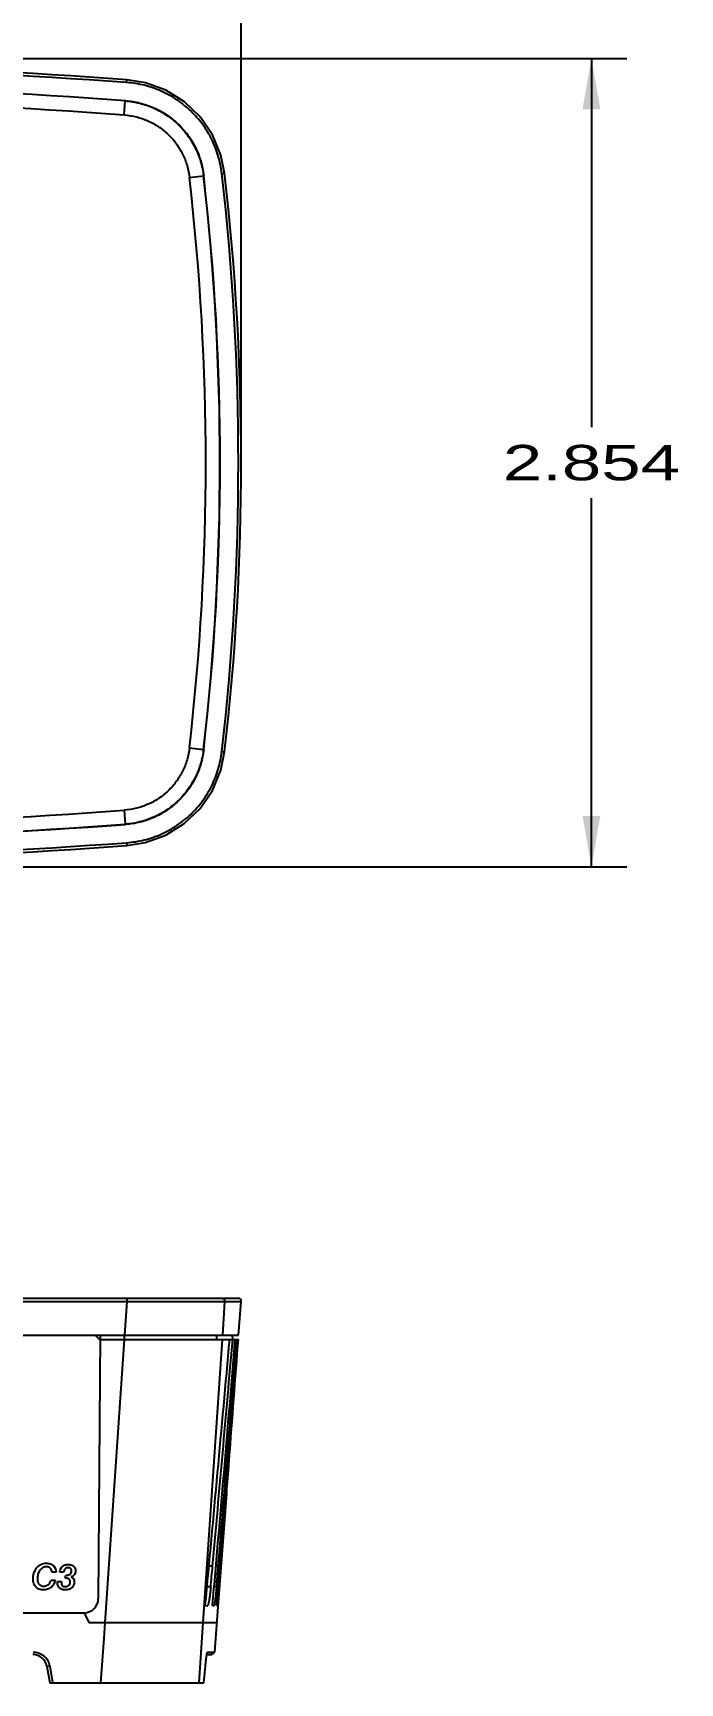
# Model space of a CAD drawing. Header units: inches. Extents: x 0 to 22, y 0 to 17.
# Drawn here: x 7.2 to 9.48, y 8.05 to 13.88 of the extents above; entities that cross this region are included whole.
import ezdxf
from ezdxf.enums import TextEntityAlignment as Align

# ---------------------------------------------------------------- set-up
doc = ezdxf.new("R2010")
doc.units = ezdxf.units.IN
doc.header["$LTSCALE"] = 1.21
doc.header["$MEASUREMENT"] = 0
doc.layers.get('0').update_dxf_attribs({"linetype": 'CONTINUOUS'})
doc.dimstyles.new('DIMSTYLE_1', dxfattribs={"dimtxt": 0.125, "dimasz": 0.18, "dimexe": 0.125, "dimexo": 0.0625, "dimgap": 0.0625, "dimtad": 0, "dimtih": 1, "dimtoh": 1, "dimdec": 3, "dimzin": 4, "dimdsep": 46, "dimtxsty": 'Standard', "dimblk": '_FILLED', "dimblk1": '_FILLED', "dimblk2": '_FILLED', "dimcen": 0.09, "dimadec": 0, "dimazin": 0, "dimtp": 0.001, "dimtm": 0.001, "dimtfac": 1, "dimtdec": 3, "dimtofl": 0, "dimtmove": 0, "dimatfit": 3, "dimldrblk": '_FILLED', "dimfxl": 0, "dimtolj": 1, "dimtzin": 4, "dimarcsym": 0})

# ---------------------------------------------------------------- blocks, each defined once
blk = doc.blocks.new('_FILLED')
at = {"color": 0, "linetype": 'ByBlock'}
blk.add_solid([(0, 0), (-1, 0.174), (-1, -0.174)], dxfattribs=at)
blk = doc.blocks.new('*D1')
at = {"color": 2, "linetype": 'Continuous'}
for p, q in [((2.8925, 12.4221), (2.8925, 14.5592)), ((7.9324, 12.4221), (7.9324, 14.5592)), ((2.8925, 14.4342), (5.0374, 14.4342)), ((7.9324, 14.4342), (5.7874, 14.4342))]:
    blk.add_line(p, q, dxfattribs=at)
at = {"color": 2, "linetype": 'Continuous', "xscale": 0.18, "yscale": 0.18, "zscale": 0.18, "rotation": 180}
blk.add_blockref('_FILLED', (2.8925, 14.4342), dxfattribs=at)
at = {"color": 2, "linetype": 'Continuous', "xscale": 0.18, "yscale": 0.18, "zscale": 0.18}
blk.add_blockref('_FILLED', (7.9324, 14.4342), dxfattribs=at)
at = {"color": 2, "linetype": 'Continuous', "width": 1.249576}
blk.add_text('5.040', height=0.125, dxfattribs=at).set_placement((5.0999, 14.3717), (5.7249, 14.3717), align=Align.FIT)
blk = doc.blocks.new('*D2')
at = {"color": 2, "linetype": 'Continuous'}
for p, q in [((5.4749, 13.7866), (9.2929, 13.7866)), ((9.1679, 13.7866), (9.1679, 12.4846)), ((9.1679, 10.9327), (9.1679, 12.2346)), ((5.4749, 10.9327), (9.2929, 10.9327))]:
    blk.add_line(p, q, dxfattribs=at)
at = {"color": 2, "linetype": 'Continuous', "xscale": 0.18, "yscale": 0.18, "zscale": 0.18}
for p, rotation in [((9.1679, 13.7866), 90), ((9.1679, 10.9327), 270)]:
    blk.add_blockref('_FILLED', p, dxfattribs=dict(at, rotation=rotation))
at = {"color": 2, "linetype": 'Continuous', "width": 1.153786}
blk.add_text('2.854', height=0.125, dxfattribs=at).set_placement((8.8554, 12.2971), (9.4804, 12.2971), align=Align.FIT)

msp = doc.modelspace()

# ---------------------------------------------------------------- linework, layer by layer
at = {"color": 9, "linetype": 'Continuous'}
for p, q in [((7.5283, 13.7013), (7.529, 13.7113)), ((7.5199, 13.5867), (7.5235, 13.6364)), ((7.524, 13.637), (7.5235, 13.6364)), ((7.7498, 13.3664), (7.7994, 13.3721)), ((7.8, 13.3728), (7.7994, 13.3721)), ((7.864, 13.3798), (7.874, 13.3809)), ((7.7498, 11.3528), (7.7994, 11.3471)), ((7.8, 11.3465), (7.7994, 11.3471)), ((7.864, 11.3395), (7.874, 11.3383)), ((7.5199, 11.1326), (7.5235, 11.0829)), ((7.524, 11.0823), (7.5235, 11.0829)), ((7.5283, 11.018), (7.529, 11.008)), ((3.2959, 9.399), (7.529, 9.399)), ((7.529, 9.399), (7.5209, 9.2798)), ((7.8739, 9.399), (7.8659, 9.2798)), ((7.8739, 9.399), (7.9324, 9.399)), ((7.5198, 9.2648), (7.4512, 8.2648)), ((7.5194, 9.2798), (7.5194, 9.2648)), ((7.8649, 9.2648), (7.7973, 8.2648)), ((7.8448, 9.2798), (7.845, 9.2648)), ((7.8314, 8.4637), (7.8185, 8.4638)), ((7.8513, 8.4637), (7.8432, 8.4637)), ((7.8249, 8.391), (7.8118, 8.3911)), ((7.8452, 8.391), (7.8369, 8.391)), ((7.8553, 8.391), (7.8518, 8.391)), ((7.4512, 8.2648), (7.4474, 8.2094)), ((7.7973, 8.2648), (7.7829, 8.0518)), ((7.4474, 8.2094), (7.4365, 8.0518)), ((7.257, 8.1114), (7.2466, 8.1105))]:
    msp.add_line(p, q, dxfattribs=at)
at = {"color": 7, "linetype": 'Continuous'}
for p, q in [((7.5944, 13.7007), (7.529, 13.7113)), ((7.8606, 11.2734), (7.874, 11.3383)), ((2.9024, 9.4098), (7.9224, 9.4098)), ((7.9234, 9.2798), (7.9324, 9.399)), ((2.9014, 9.2798), (7.9234, 9.2798)), ((7.4363, 9.2609), (7.4174, 9.2798)), ((7.4284, 8.3493), (7.4365, 9.2798)), ((7.4364, 9.2648), (7.9223, 9.2648)), ((7.9024, 9.2648), (7.9022, 9.2798)), ((7.9023, 9.2639), (7.9024, 9.2648)), ((7.9173, 9.2636), (7.9174, 9.2648)), ((7.9206, 9.2416), (7.9223, 9.2648)), ((7.8525, 8.3367), (7.8813, 8.7199)), ((7.8393, 8.161), (7.8525, 8.3367)), ((3.4464, 8.2998), (7.3784, 8.2998)), ((7.3784, 8.2998), (7.3948, 8.2648)), ((7.8056, 8.3249), (7.8128, 8.3247)), ((7.8312, 8.3249), (7.8358, 8.3247)), ((7.8465, 8.3249), (7.8487, 8.3247)), ((7.8516, 8.3249), (7.8516, 8.3249)), ((7.3948, 8.2648), (7.8471, 8.2648)), ((7.814, 8.1609), (7.8143, 8.161)), ((7.8143, 8.161), (7.8393, 8.161)), ((7.8293, 8.1518), (7.8393, 8.161)), ((7.2466, 8.1105), (7.2569, 8.0518)), ((7.257, 8.1114), (7.2672, 8.0536)), ((7.8006, 8.0518), (7.8059, 8.1114)), ((7.8112, 8.1518), (7.8293, 8.1518)), ((7.2569, 8.0518), (7.8006, 8.0518)), ((7.2672, 8.0536), (7.2675, 8.0518))]:
    msp.add_line(p, q, dxfattribs=at)
at = {"color": 2, "linetype": 'Continuous'}
for p, q in [((7.261, 8.4142), (7.2756, 8.4142)), ((7.2793, 8.4425), (7.2646, 8.4425)), ((7.2843, 8.4054), (7.2845, 8.4104)), ((7.2845, 8.4104), (7.2984, 8.4104)), ((7.3059, 8.4431), (7.292, 8.4431)), ((7.3115, 8.4217), (7.3136, 8.4325)), ((7.3143, 8.4219), (7.3115, 8.4217)), ((7.3136, 8.4325), (7.316, 8.4324))]:
    msp.add_line(p, q, dxfattribs=at)
at = {"color": 7, "linetype": 'Continuous'}
for points in [[(7.874, 13.3809), (7.8609, 13.445), (7.8314, 13.5162), (7.7879, 13.58), (7.7322, 13.6334), (7.6668, 13.6742), (7.5944, 13.7007)], [(7.529, 11.008), (7.5935, 11.0183), (7.666, 11.0447), (7.7316, 11.0854), (7.7874, 11.1387), (7.831, 11.2023), (7.8606, 11.2734)]]:
    msp.add_lwpolyline(points, dxfattribs=at)
for centre, radius, start, end in [((5.4124, -15.9784), 29.765, 85.92227, 94.07773), ((5.4124, -15.9784), 29.6905, 85.92164, 94.07836), ((-1.0154, 12.3596), 8.8734, 353.44382, 6.55618), ((-1.0154, 12.3596), 8.9478, 353.44596, 6.55404), ((5.4124, 40.6976), 29.6905, 265.92164, 274.07836), ((5.4124, 40.6976), 29.765, 265.92227, 274.07773), ((7.9224, 9.3998), 0.01, 355.7, 90), ((-260.6731, 32.6664), 269.5931, 354.849346, 355.020066), ((-269.7961, 31.778), 278.6246, 355.200097, 355.365135), ((7.3784, 8.3497), 0.0499, 270, 359.5), ((7.1973, 8.1018), 0.05, 10, 90), ((7.1967, 8.1006), 0.0613, 10.17194, 12.28702), ((7.9488, 8.1242), 0.1403, 168.61289, 169.11658), ((7.9329, 8.1273), 0.1242, 168.40567, 168.60387)]:
    msp.add_arc(centre, radius, start, end, dxfattribs=at)
at = {"color": 9, "linetype": 'Continuous'}
for centre, radius, start, end in [((5.4124, -15.9784), 29.755, 85.92227, 94.07773), ((5.4124, -15.9784), 29.64, 85.92271, 94.07729), ((-1.0154, 12.3596), 8.8228, 353.44747, 6.55253), ((-1.0154, 12.3596), 8.8727, 353.44747, 6.55253), ((-1.0154, 12.3596), 8.9378, 353.44596, 6.55404), ((5.4124, 40.6976), 29.64, 265.92271, 274.07729), ((5.4124, 40.6976), 29.6899, 265.92271, 274.07729), ((5.4124, 40.6976), 29.755, 265.92227, 274.07773)]:
    msp.add_arc(centre, radius, start, end, dxfattribs=at)
at = {"color": 2, "linetype": 'Continuous'}
msp.add_arc((7.31, 8.4092), 0.0192, 352.57897, 359.95508, dxfattribs=at)
at = {"color": 7, "linetype": 'Continuous'}
for centre, major_axis, ratio, start_param, end_param in [((-0.9316, 39.0647), (0.2034, 62.8254), 0.161232, 4.201636, 4.218709), ((-0.9327, 37.0506), (0.2007, 62.0125), 0.161111, 4.231281, 4.248308), ((-0.9338, 35.0333), (0.1979, 61.1965), 0.160992, 4.261275, 4.278276), ((-1.0995, 37.2826), (-0.2007, 63.1337), 0.157926, 4.236565, 4.251659), ((-1.102, 41.5775), (-0.2065, 65.0599), 0.157687, -2.106589, -2.10529), ((-1.1007, 39.4283), (-0.2036, 64.0951), 0.157808, -2.07679, -2.075495)]:
    msp.add_ellipse(centre, major_axis=major_axis, ratio=ratio, start_param=start_param, end_param=end_param, dxfattribs=at)
at = {"color": 9, "linetype": 'Continuous'}
for points, knots in [([(7.864, 13.3798), (7.8616, 13.4006), (7.8553, 13.4317), (7.8417, 13.4714), (7.8289, 13.5003), (7.8137, 13.5279), (7.7961, 13.5541), (7.7764, 13.5787), (7.7545, 13.6015), (7.7308, 13.6223), (7.7054, 13.641), (7.6785, 13.6574), (7.6502, 13.6714), (7.6208, 13.6829), (7.5805, 13.6948), (7.5492, 13.6998), (7.5283, 13.7013)], [0, 0, 0, 0, 0.124903, 0.187436, 0.249947, 0.312454, 0.374969, 0.437485, 0.5, 0.562514, 0.62503, 0.687545, 0.750053, 0.812564, 0.875096, 1, 1, 1, 1]), ([(7.5235, 13.6364), (7.5406, 13.6352), (7.5749, 13.6297), (7.6159, 13.6156), (7.6468, 13.6002), (7.669, 13.5867), (7.6899, 13.5714), (7.7093, 13.5543), (7.7273, 13.5356), (7.7435, 13.5154), (7.7579, 13.4938), (7.7746, 13.4636), (7.7905, 13.4232), (7.7974, 13.3893), (7.7994, 13.3721)], [0, 0, 0, 0, 0.124928, 0.249881, 0.312404, 0.374936, 0.437468, 0.5, 0.562531, 0.625064, 0.687595, 0.750118, 0.875072, 1, 1, 1, 1]), ([(7.5199, 13.5867), (7.5342, 13.5856), (7.5628, 13.5811), (7.597, 13.5694), (7.6228, 13.5566), (7.6412, 13.5454), (7.6586, 13.5326), (7.6749, 13.5183), (7.6898, 13.5027), (7.7033, 13.4859), (7.7154, 13.4679), (7.7293, 13.4427), (7.7425, 13.4091), (7.7482, 13.3807), (7.7498, 13.3664)], [0, 0, 0, 0, 0.12493, 0.249883, 0.312407, 0.374938, 0.437469, 0.5, 0.562531, 0.625062, 0.687593, 0.750116, 0.87507, 1, 1, 1, 1]), ([(7.7498, 11.3528), (7.7482, 11.3385), (7.7425, 11.3102), (7.7293, 11.2766), (7.7154, 11.2514), (7.7033, 11.2334), (7.6898, 11.2166), (7.6749, 11.201), (7.6586, 11.1867), (7.6412, 11.1739), (7.6228, 11.1627), (7.597, 11.1499), (7.5628, 11.1382), (7.5342, 11.1336), (7.5199, 11.1326)], [0, 0, 0, 0, 0.12493, 0.249883, 0.312407, 0.374938, 0.437469, 0.5, 0.562531, 0.625062, 0.687593, 0.750116, 0.87507, 1, 1, 1, 1]), ([(7.7994, 11.3471), (7.7974, 11.33), (7.7905, 11.296), (7.7746, 11.2557), (7.7579, 11.2254), (7.7435, 11.2039), (7.7273, 11.1837), (7.7093, 11.165), (7.6899, 11.1479), (7.669, 11.1325), (7.6468, 11.119), (7.6159, 11.1037), (7.5749, 11.0896), (7.5406, 11.0841), (7.5235, 11.0829)], [0, 0, 0, 0, 0.124928, 0.249881, 0.312404, 0.374936, 0.437468, 0.5, 0.562531, 0.625064, 0.687595, 0.750118, 0.875072, 1, 1, 1, 1]), ([(7.5283, 11.018), (7.5492, 11.0195), (7.5805, 11.0244), (7.6208, 11.0363), (7.6502, 11.0478), (7.6785, 11.0619), (7.7054, 11.0783), (7.7308, 11.0969), (7.7545, 11.1177), (7.7764, 11.1405), (7.7961, 11.1651), (7.8137, 11.1913), (7.8289, 11.219), (7.8417, 11.2478), (7.8553, 11.2876), (7.8616, 11.3186), (7.864, 11.3395)], [0, 0, 0, 0, 0.124903, 0.187436, 0.249947, 0.312454, 0.374969, 0.437485, 0.5, 0.562514, 0.62503, 0.687545, 0.750053, 0.812564, 0.875097, 1, 1, 1, 1]), ([(7.5283, 9.4098), (7.5283, 9.4098), (7.5284, 9.4097), (7.5285, 9.4095), (7.5285, 9.4093), (7.5286, 9.4087), (7.5287, 9.4078), (7.5288, 9.4065), (7.5289, 9.4049), (7.529, 9.403), (7.529, 9.4011), (7.529, 9.3997), (7.529, 9.399)], [0, 0, 0, 0, 0.008328, 0.024484, 0.049536, 0.083486, 0.177251, 0.302614, 0.45429, 0.626581, 0.811589, 1, 1, 1, 1]), ([(7.529, 9.399), (7.5503, 9.399), (7.592, 9.3989), (7.6526, 9.3989), (7.7086, 9.3988), (7.7585, 9.3988), (7.8008, 9.3988), (7.8306, 9.3988), (7.8497, 9.3989), (7.8601, 9.3989), (7.8679, 9.399), (7.8722, 9.399), (7.8739, 9.399)], [0, 0, 0, 0, 0.185178, 0.362566, 0.52678, 0.672934, 0.796615, 0.894131, 0.932137, 0.962592, 0.985265, 1, 1, 1, 1]), ([(7.864, 9.4098), (7.8654, 9.4098), (7.8674, 9.4093), (7.8698, 9.408), (7.8714, 9.4066), (7.8726, 9.405), (7.8737, 9.4025), (7.874, 9.4004), (7.8739, 9.399)], [0, 0, 0, 0, 0.248259, 0.373667, 0.498909, 0.624318, 0.750206, 1, 1, 1, 1])]:
    msp.add_open_spline(points, degree=3, knots=knots, dxfattribs=at)
at = {"color": 7, "linetype": 'Continuous'}
for points, knots in [([(7.524, 13.637), (7.5413, 13.6358), (7.5755, 13.6303), (7.6247, 13.6135), (7.6702, 13.5884), (7.7108, 13.5558), (7.7451, 13.5167), (7.7721, 13.4723), (7.7911, 13.4239), (7.798, 13.3899), (7.8, 13.3728)], [0, 0, 0, 0, 0.125, 0.25, 0.375, 0.5, 0.625, 0.750001, 0.875001, 1, 1, 1, 1]), ([(7.8, 11.3465), (7.798, 11.3294), (7.7911, 11.2954), (7.7721, 11.247), (7.7451, 11.2025), (7.7108, 11.1635), (7.6702, 11.1309), (7.6247, 11.1058), (7.5755, 11.0889), (7.5413, 11.0835), (7.524, 11.0823)], [0, 0, 0, 0, 0.125, 0.25, 0.375, 0.5, 0.625, 0.750001, 0.875001, 1, 1, 1, 1]), ([(7.8249, 8.391), (7.8244, 8.3865), (7.8236, 8.3777), (7.8221, 8.3652), (7.8208, 8.3554), (7.8197, 8.3483), (7.8189, 8.3436), (7.8181, 8.3393), (7.8173, 8.3356), (7.8165, 8.3324), (7.8159, 8.33), (7.8153, 8.3285), (7.8149, 8.3275), (7.8146, 8.3266), (7.8142, 8.326), (7.8138, 8.3254), (7.8135, 8.325), (7.8131, 8.3248), (7.8129, 8.3247), (7.8128, 8.3247)], [0, 0, 0, 0, 0.199895, 0.387536, 0.557479, 0.634155, 0.704571, 0.768252, 0.824704, 0.873488, 0.91438, 0.931824, 0.947245, 0.960634, 0.972003, 0.981403, 0.988973, 0.994989, 1, 1, 1, 1]), ([(7.8452, 8.391), (7.8447, 8.3854), (7.8438, 8.3747), (7.8422, 8.3596), (7.8409, 8.3483), (7.8398, 8.3405), (7.8392, 8.337), (7.8389, 8.3354)], [0, 0, 0, 0, 0.301339, 0.576717, 0.813279, 0.913472, 1, 1, 1, 1]), ([(7.8553, 8.391), (7.8549, 8.3854), (7.854, 8.3747), (7.8528, 8.3596), (7.8516, 8.3467), (7.8508, 8.3389), (7.8504, 8.3354)], [0, 0, 0, 0, 0.301658, 0.577251, 0.813774, 1, 1, 1, 1]), ([(7.8389, 8.3354), (7.8388, 8.3346), (7.8385, 8.3331), (7.8381, 8.3309), (7.8377, 8.3291), (7.8373, 8.3275), (7.837, 8.3265), (7.8367, 8.3258), (7.8365, 8.3254), (7.8363, 8.3251), (7.8361, 8.3249), (7.8359, 8.3247), (7.8358, 8.3247)], [0, 0, 0, 0, 0.221351, 0.415732, 0.582638, 0.721543, 0.831933, 0.876359, 0.913664, 0.944059, 0.967951, 1, 1, 1, 1]), ([(7.8504, 8.3354), (7.8503, 8.3346), (7.8501, 8.3331), (7.8499, 8.3309), (7.8496, 8.3291), (7.8494, 8.3276), (7.8492, 8.3264), (7.849, 8.3256), (7.8489, 8.3251), (7.8488, 8.3249), (7.8488, 8.3248), (7.8487, 8.3248), (7.8487, 8.3247), (7.8487, 8.3247)], [0, 0, 0, 0, 0.227987, 0.427655, 0.598409, 0.739588, 0.85044, 0.930306, 0.958605, 0.979274, 0.986837, 0.992656, 1, 1, 1, 1]), ([(7.1979, 8.161), (7.2011, 8.161), (7.2076, 8.1605), (7.2156, 8.1585), (7.2219, 8.1561), (7.2265, 8.1539), (7.231, 8.1512), (7.2353, 8.1481), (7.2393, 8.1446), (7.243, 8.1408), (7.2463, 8.1367), (7.2492, 8.1324), (7.2517, 8.1278), (7.2544, 8.1217), (7.2559, 8.1169), (7.2566, 8.1137)], [0, 0, 0, 0, 0.117493, 0.238834, 0.301176, 0.364696, 0.429098, 0.494002, 0.559062, 0.624016, 0.688658, 0.752748, 0.816033, 0.878382, 1, 1, 1, 1]), ([(7.8113, 8.1523), (7.8115, 8.1536), (7.8119, 8.1554), (7.8125, 8.1576), (7.8128, 8.1585), (7.813, 8.1589)], [0, 0, 0, 0, 0.585283, 0.81369, 1, 1, 1, 1]), ([(7.813, 8.1589), (7.8131, 8.1594), (7.8134, 8.1599), (7.8137, 8.1606), (7.8139, 8.1608), (7.814, 8.1609)], [0, 0, 0, 0, 0.615054, 0.834141, 1, 1, 1, 1]), ([(7.8059, 8.1114), (7.8063, 8.1151), (7.807, 8.1224), (7.8082, 8.1328), (7.8095, 8.1422), (7.8104, 8.148), (7.811, 8.1507)], [0, 0, 0, 0, 0.28093, 0.551857, 0.797061, 1, 1, 1, 1])]:
    msp.add_open_spline(points, degree=3, knots=knots, dxfattribs=at)
at = {"color": 2, "linetype": 'Continuous'}
for points, knots in [([(7.1996, 8.4345), (7.2001, 8.4365), (7.2024, 8.4447), (7.2079, 8.4557), (7.217, 8.4653), (7.2255, 8.4707), (7.2351, 8.474), (7.2443, 8.4748), (7.2525, 8.4743), (7.2612, 8.4723), (7.2746, 8.4648), (7.279, 8.451), (7.2793, 8.4425)], [0, 0, 0, 0, 0.051587, 0.217936, 0.304249, 0.387222, 0.470752, 0.558997, 0.622028, 0.679221, 0.783333, 1, 1, 1, 1]), ([(7.2646, 8.4425), (7.2645, 8.4476), (7.2618, 8.4558), (7.2524, 8.4611), (7.2448, 8.462), (7.2374, 8.4612), (7.2311, 8.4586), (7.2255, 8.4542), (7.2212, 8.4485), (7.2177, 8.4419), (7.2152, 8.4348), (7.2137, 8.4273), (7.2133, 8.4213), (7.2134, 8.4178), (7.2134, 8.417)], [0, 0, 0, 0, 0.166212, 0.247172, 0.339784, 0.414612, 0.487075, 0.561504, 0.641945, 0.722003, 0.803958, 0.887701, 0.972925, 1, 1, 1, 1]), ([(7.292, 8.4431), (7.293, 8.4505), (7.2974, 8.4619), (7.3089, 8.4682), (7.3162, 8.4699), (7.322, 8.4703), (7.3277, 8.4699), (7.3343, 8.4685), (7.3413, 8.4646), (7.346, 8.4583), (7.3477, 8.4523), (7.3481, 8.4478), (7.3479, 8.4448), (7.3477, 8.4435)], [0, 0, 0, 0, 0.255957, 0.375547, 0.44056, 0.511548, 0.576209, 0.635207, 0.742989, 0.845213, 0.897893, 0.954679, 1, 1, 1, 1]), ([(7.3211, 8.4587), (7.3191, 8.4587), (7.3153, 8.4582), (7.3084, 8.4537), (7.3064, 8.4473), (7.3059, 8.4431)], [0, 0, 0, 0, 0.246034, 0.46981, 1, 1, 1, 1]), ([(7.316, 8.4324), (7.3207, 8.4324), (7.3279, 8.4335), (7.3335, 8.4406), (7.3344, 8.4464), (7.3337, 8.4517), (7.3309, 8.4558), (7.3264, 8.4583), (7.323, 8.4587), (7.3211, 8.4587)], [0, 0, 0, 0, 0.304586, 0.430033, 0.565888, 0.676132, 0.776558, 0.880948, 1, 1, 1, 1]), ([(7.2756, 8.4142), (7.2746, 8.4093), (7.2714, 8.3999), (7.2634, 8.3904), (7.2557, 8.3851), (7.2491, 8.3823), (7.2419, 8.3806), (7.2342, 8.3801), (7.2264, 8.3806), (7.2169, 8.3832), (7.2066, 8.3902), (7.2007, 8.4013), (7.1984, 8.4116), (7.1979, 8.4207), (7.1985, 8.4285), (7.1993, 8.4332), (7.1996, 8.4345)], [0, 0, 0, 0, 0.113282, 0.218446, 0.270966, 0.323551, 0.377975, 0.435829, 0.496666, 0.552201, 0.65644, 0.765349, 0.826074, 0.89333, 0.969636, 1, 1, 1, 1]), ([(7.2134, 8.417), (7.2136, 8.4141), (7.2144, 8.4081), (7.2198, 8.3969), (7.23, 8.3935), (7.236, 8.3935)], [0, 0, 0, 0, 0.24083, 0.498588, 1, 1, 1, 1]), ([(7.236, 8.3935), (7.2414, 8.3935), (7.2534, 8.3975), (7.2592, 8.4085), (7.261, 8.4142)], [0, 0, 0, 0, 0.474833, 1, 1, 1, 1]), ([(7.3435, 8.4086), (7.3435, 8.4047), (7.3422, 8.397), (7.3363, 8.389), (7.3301, 8.3845), (7.3246, 8.382), (7.3185, 8.3805), (7.3121, 8.3801), (7.3059, 8.3805), (7.2988, 8.382), (7.2879, 8.3877), (7.2843, 8.3987), (7.2843, 8.4054)], [0, 0, 0, 0, 0.130086, 0.25543, 0.320746, 0.386871, 0.456386, 0.531521, 0.601366, 0.664296, 0.776793, 1, 1, 1, 1]), ([(7.2984, 8.4104), (7.2982, 8.4096), (7.2981, 8.408), (7.2978, 8.4029), (7.2994, 8.3961), (7.3061, 8.3923), (7.3111, 8.3918), (7.3155, 8.3921), (7.32, 8.3932), (7.3261, 8.3971), (7.3286, 8.403), (7.3291, 8.4068)], [0, 0, 0, 0, 0.046389, 0.090409, 0.302367, 0.400888, 0.51889, 0.591167, 0.658283, 0.786662, 1, 1, 1, 1]), ([(7.3292, 8.4092), (7.3292, 8.4126), (7.3263, 8.4205), (7.3182, 8.4219), (7.3143, 8.4219)], [0, 0, 0, 0, 0.468212, 1, 1, 1, 1]), ([(7.3477, 8.4435), (7.3475, 8.4426), (7.3468, 8.4395), (7.3434, 8.4323), (7.3373, 8.4283), (7.333, 8.4266)], [0, 0, 0, 0, 0.126809, 0.406774, 1, 1, 1, 1]), ([(7.333, 8.4266), (7.3361, 8.425), (7.342, 8.4199), (7.3435, 8.4123), (7.3435, 8.4086)], [0, 0, 0, 0, 0.491285, 1, 1, 1, 1])]:
    msp.add_open_spline(points, degree=3, knots=knots, dxfattribs=at)

# ---------------------------------------------------------------- dimensions: what is measured, and where the dimension line sits
dim = msp.add_linear_dim(base=(7.9324, 14.4342), p1=(2.8925, 12.3596), p2=(7.9324, 12.3596), dimstyle='DIMSTYLE_1', dxfattribs=at)
dim.commit()
dim.dimension.update_dxf_attribs({"geometry": '*D1', "text_midpoint": (5.4124, 14.4342), "dimtype": 160})
dim = msp.add_linear_dim(base=(9.1679, 10.9327), p1=(5.4124, 13.7866), p2=(5.4124, 10.9327), angle=270, dimstyle='DIMSTYLE_1', dxfattribs=at)
dim.commit()
dim.dimension.update_dxf_attribs({"geometry": '*D2', "text_midpoint": (9.1679, 12.3596), "dimtype": 160})

doc.saveas('drawing.dxf')
